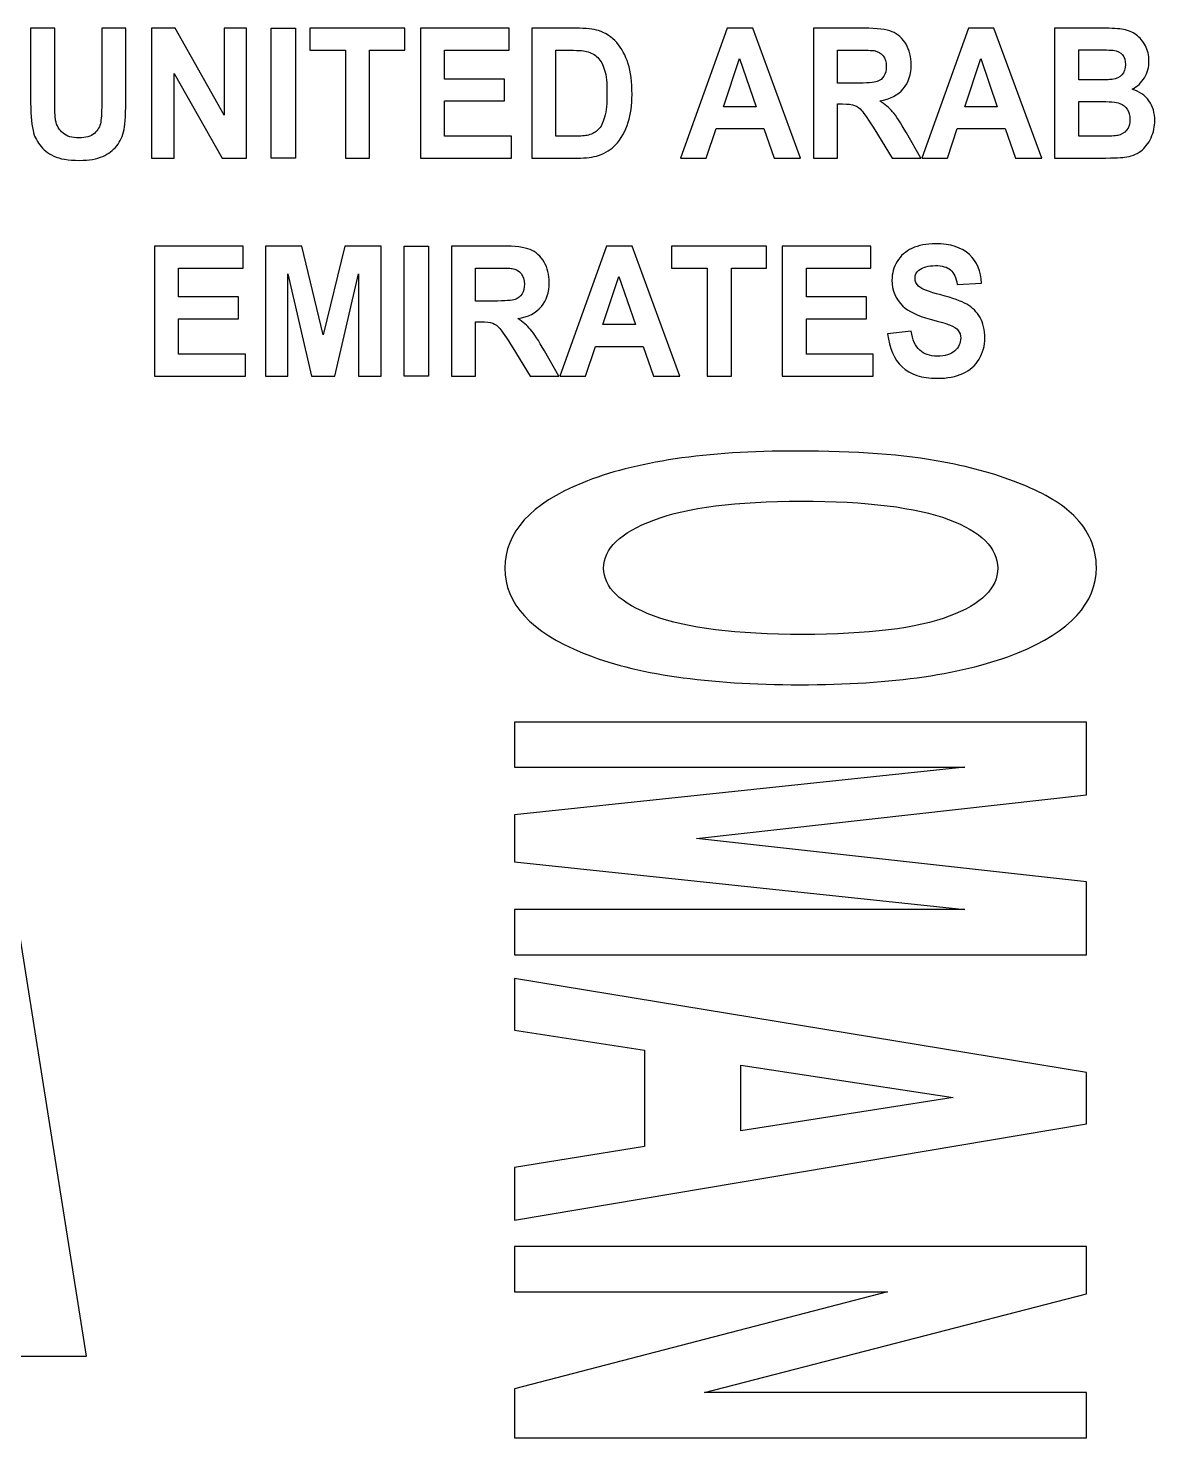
# Model space of a CAD drawing. Header units: centimetres. Extents: x -12.1 to 12.1, y -5 to 6.2.
# Drawn here: x 1.526 to 2.096, y 1.058 to 1.771 of the extents above; entities that cross this region are included whole.
import ezdxf

# ---------------------------------------------------------------- set-up
doc = ezdxf.new("R2010")
doc.units = ezdxf.units.CM
doc.header["$MEASUREMENT"] = 0
doc.layers.add('Layer 1', color=7, linetype='Continuous')

msp = doc.modelspace()

# ---------------------------------------------------------------- linework, layer by layer
at = {"layer": 'Layer 1', "color": 250}
for points, knots in [([(1.52708, 1.77087), (1.52708, 1.77087), (1.53931, 1.77087), (1.53931, 1.77087), (1.53931, 1.77087), (1.53931, 1.77087), (1.53931, 1.73522), (1.53931, 1.73522), (1.53931, 1.73522), (1.53931, 1.72961), (1.53943, 1.72594), (1.53972, 1.72425), (1.53972, 1.72425), (1.54024, 1.72154), (1.54152, 1.71942), (1.54348, 1.71778), (1.54348, 1.71778), (1.54545, 1.71616), (1.54811, 1.71534), (1.55151, 1.71534), (1.55151, 1.71534), (1.55504, 1.71534), (1.5576, 1.7161), (1.55934, 1.71764), (1.55934, 1.71764), (1.56115, 1.71919), (1.56222, 1.72108), (1.56255, 1.72332), (1.56255, 1.72332), (1.5629, 1.72556), (1.5631, 1.72929), (1.5631, 1.7345), (1.5631, 1.7345), (1.5631, 1.7345), (1.5631, 1.77087), (1.5631, 1.77087), (1.5631, 1.77087), (1.5631, 1.77087), (1.5753, 1.77087), (1.5753, 1.77087), (1.5753, 1.77087), (1.5753, 1.77087), (1.5753, 1.73633), (1.5753, 1.73633), (1.5753, 1.73633), (1.5753, 1.72844), (1.57499, 1.72285), (1.57434, 1.71959), (1.57434, 1.71959), (1.57364, 1.71633), (1.57242, 1.71359), (1.57068, 1.71132), (1.57068, 1.71132), (1.56889, 1.70911), (1.56648, 1.7073), (1.56357, 1.70599), (1.56357, 1.70599), (1.5606, 1.70465), (1.55669, 1.70398), (1.55189, 1.70398), (1.55189, 1.70398), (1.54615, 1.70398), (1.54179, 1.70471), (1.53879, 1.70617), (1.53879, 1.70617), (1.53576, 1.7076), (1.53346, 1.70949), (1.53171, 1.71182), (1.53171, 1.71182), (1.52997, 1.71414), (1.5288, 1.71656), (1.52831, 1.7191), (1.52831, 1.7191), (1.52746, 1.72285), (1.52708, 1.72844), (1.52708, 1.73578), (1.52708, 1.73578), (1.52708, 1.73578), (1.52708, 1.77087), (1.52708, 1.77087)], [0, 0, 0, 0, 0.047619, 0.047619, 0.047619, 0.047619, 0.095238, 0.095238, 0.095238, 0.095238, 0.142857, 0.142857, 0.142857, 0.142857, 0.190476, 0.190476, 0.190476, 0.190476, 0.238095, 0.238095, 0.238095, 0.238095, 0.285714, 0.285714, 0.285714, 0.285714, 0.333333, 0.333333, 0.333333, 0.333333, 0.380952, 0.380952, 0.380952, 0.380952, 0.428571, 0.428571, 0.428571, 0.428571, 0.47619, 0.47619, 0.47619, 0.47619, 0.52381, 0.52381, 0.52381, 0.52381, 0.571429, 0.571429, 0.571429, 0.571429, 0.619048, 0.619048, 0.619048, 0.619048, 0.666667, 0.666667, 0.666667, 0.666667, 0.714286, 0.714286, 0.714286, 0.714286, 0.761905, 0.761905, 0.761905, 0.761905, 0.809524, 0.809524, 0.809524, 0.809524, 0.857143, 0.857143, 0.857143, 0.857143, 0.904762, 0.904762, 0.904762, 0.904762, 1, 1, 1, 1]), ([(1.58829, 1.70509), (1.58829, 1.70509), (1.58829, 1.77087), (1.58829, 1.77087), (1.58829, 1.77087), (1.58829, 1.77087), (1.60017, 1.77087), (1.60017, 1.77087), (1.60017, 1.77087), (1.60017, 1.77087), (1.62492, 1.72693), (1.62492, 1.72693), (1.62492, 1.72693), (1.62492, 1.72693), (1.62492, 1.77087), (1.62492, 1.77087), (1.62492, 1.77087), (1.62492, 1.77087), (1.63628, 1.77087), (1.63628, 1.77087), (1.63628, 1.77087), (1.63628, 1.77087), (1.63628, 1.70509), (1.63628, 1.70509), (1.63628, 1.70509), (1.63628, 1.70509), (1.62402, 1.70509), (1.62402, 1.70509), (1.62402, 1.70509), (1.62402, 1.70509), (1.59965, 1.74799), (1.59965, 1.74799), (1.59965, 1.74799), (1.59965, 1.74799), (1.59965, 1.70509), (1.59965, 1.70509), (1.59965, 1.70509), (1.59965, 1.70509), (1.58829, 1.70509), (1.58829, 1.70509)], [0, 0, 0, 0, 0.090909, 0.090909, 0.090909, 0.090909, 0.181818, 0.181818, 0.181818, 0.181818, 0.272727, 0.272727, 0.272727, 0.272727, 0.363636, 0.363636, 0.363636, 0.363636, 0.454545, 0.454545, 0.454545, 0.454545, 0.545455, 0.545455, 0.545455, 0.545455, 0.636364, 0.636364, 0.636364, 0.636364, 0.727273, 0.727273, 0.727273, 0.727273, 0.818182, 0.818182, 0.818182, 0.818182, 1, 1, 1, 1]), ([(1.6488, 1.70509), (1.6488, 1.70509), (1.661, 1.70509), (1.661, 1.70509), (1.661, 1.70509), (1.661, 1.70509), (1.661, 1.77087), (1.661, 1.77087), (1.661, 1.77087), (1.661, 1.77087), (1.6488, 1.77087), (1.6488, 1.77087), (1.6488, 1.77087), (1.6488, 1.77087), (1.6488, 1.70509), (1.6488, 1.70509)], [0, 0, 0, 0, 0.2, 0.2, 0.2, 0.2, 0.4, 0.4, 0.4, 0.4, 0.6, 0.6, 0.6, 0.6, 1, 1, 1, 1]), ([(1.68628, 1.70509), (1.68628, 1.70509), (1.68628, 1.75975), (1.68628, 1.75975), (1.68628, 1.75975), (1.68628, 1.75975), (1.66834, 1.75975), (1.66834, 1.75975), (1.66834, 1.75975), (1.66834, 1.75975), (1.66834, 1.77087), (1.66834, 1.77087), (1.66834, 1.77087), (1.66834, 1.77087), (1.71635, 1.77087), (1.71635, 1.77087), (1.71635, 1.77087), (1.71635, 1.77087), (1.71635, 1.75975), (1.71635, 1.75975), (1.71635, 1.75975), (1.71635, 1.75975), (1.69848, 1.75975), (1.69848, 1.75975), (1.69848, 1.75975), (1.69848, 1.75975), (1.69848, 1.70509), (1.69848, 1.70509), (1.69848, 1.70509), (1.69848, 1.70509), (1.68628, 1.70509), (1.68628, 1.70509)], [0, 0, 0, 0, 0.111111, 0.111111, 0.111111, 0.111111, 0.222222, 0.222222, 0.222222, 0.222222, 0.333333, 0.333333, 0.333333, 0.333333, 0.444444, 0.444444, 0.444444, 0.444444, 0.555556, 0.555556, 0.555556, 0.555556, 0.666667, 0.666667, 0.666667, 0.666667, 0.777778, 0.777778, 0.777778, 0.777778, 1, 1, 1, 1]), ([(1.72425, 1.70509), (1.72425, 1.70509), (1.72425, 1.77087), (1.72425, 1.77087), (1.72425, 1.77087), (1.72425, 1.77087), (1.76909, 1.77087), (1.76909, 1.77087), (1.76909, 1.77087), (1.76909, 1.77087), (1.76909, 1.75975), (1.76909, 1.75975), (1.76909, 1.75975), (1.76909, 1.75975), (1.73645, 1.75975), (1.73645, 1.75975), (1.73645, 1.75975), (1.73645, 1.75975), (1.73645, 1.74515), (1.73645, 1.74515), (1.73645, 1.74515), (1.73645, 1.74515), (1.76682, 1.74515), (1.76682, 1.74515), (1.76682, 1.74515), (1.76682, 1.74515), (1.76682, 1.73409), (1.76682, 1.73409), (1.76682, 1.73409), (1.76682, 1.73409), (1.73645, 1.73409), (1.73645, 1.73409), (1.73645, 1.73409), (1.73645, 1.73409), (1.73645, 1.71618), (1.73645, 1.71618), (1.73645, 1.71618), (1.73645, 1.71618), (1.77022, 1.71618), (1.77022, 1.71618), (1.77022, 1.71618), (1.77022, 1.71618), (1.77022, 1.70509), (1.77022, 1.70509), (1.77022, 1.70509), (1.77022, 1.70509), (1.72425, 1.70509), (1.72425, 1.70509)], [0, 0, 0, 0, 0.076923, 0.076923, 0.076923, 0.076923, 0.153846, 0.153846, 0.153846, 0.153846, 0.230769, 0.230769, 0.230769, 0.230769, 0.307692, 0.307692, 0.307692, 0.307692, 0.384615, 0.384615, 0.384615, 0.384615, 0.461538, 0.461538, 0.461538, 0.461538, 0.538462, 0.538462, 0.538462, 0.538462, 0.615385, 0.615385, 0.615385, 0.615385, 0.692308, 0.692308, 0.692308, 0.692308, 0.769231, 0.769231, 0.769231, 0.769231, 0.846154, 0.846154, 0.846154, 0.846154, 1, 1, 1, 1]), ([(1.78059, 1.77087), (1.78059, 1.77087), (1.80284, 1.77087), (1.80284, 1.77087), (1.80284, 1.77087), (1.80788, 1.77087), (1.81172, 1.77046), (1.81437, 1.76962), (1.81437, 1.76962), (1.81792, 1.76848), (1.82095, 1.76644), (1.82349, 1.76356), (1.82349, 1.76356), (1.82602, 1.76065), (1.82797, 1.7571), (1.82928, 1.75291), (1.82928, 1.75291), (1.83058, 1.74871), (1.83126, 1.7435), (1.83126, 1.73735), (1.83126, 1.73735), (1.83126, 1.73194), (1.83062, 1.72728), (1.82936, 1.72335), (1.82936, 1.72335), (1.82791, 1.71857), (1.82572, 1.71473), (1.82293, 1.71176), (1.82293, 1.71176), (1.8208, 1.70949), (1.81792, 1.70774), (1.81434, 1.70648), (1.81434, 1.70648), (1.81163, 1.70558), (1.80802, 1.70509), (1.80354, 1.70509), (1.80354, 1.70509), (1.80354, 1.70509), (1.78059, 1.70509), (1.78059, 1.70509), (1.78059, 1.70509), (1.78059, 1.70509), (1.78059, 1.77087), (1.78059, 1.77087)], [0, 0, 0, 0, 0.083333, 0.083333, 0.083333, 0.083333, 0.166667, 0.166667, 0.166667, 0.166667, 0.25, 0.25, 0.25, 0.25, 0.333333, 0.333333, 0.333333, 0.333333, 0.416667, 0.416667, 0.416667, 0.416667, 0.5, 0.5, 0.5, 0.5, 0.583333, 0.583333, 0.583333, 0.583333, 0.666667, 0.666667, 0.666667, 0.666667, 0.75, 0.75, 0.75, 0.75, 0.833333, 0.833333, 0.833333, 0.833333, 1, 1, 1, 1]), ([(1.91649, 1.70509), (1.91649, 1.70509), (1.90321, 1.70509), (1.90321, 1.70509), (1.90321, 1.70509), (1.90321, 1.70509), (1.89794, 1.72003), (1.89794, 1.72003), (1.89794, 1.72003), (1.89794, 1.72003), (1.87377, 1.72003), (1.87377, 1.72003), (1.87377, 1.72003), (1.87377, 1.72003), (1.86876, 1.70509), (1.86876, 1.70509), (1.86876, 1.70509), (1.86876, 1.70509), (1.85583, 1.70509), (1.85583, 1.70509), (1.85583, 1.70509), (1.85583, 1.70509), (1.87933, 1.77087), (1.87933, 1.77087), (1.87933, 1.77087), (1.87933, 1.77087), (1.89229, 1.77087), (1.89229, 1.77087), (1.89229, 1.77087), (1.89229, 1.77087), (1.91649, 1.70509), (1.91649, 1.70509)], [0, 0, 0, 0, 0.111111, 0.111111, 0.111111, 0.111111, 0.222222, 0.222222, 0.222222, 0.222222, 0.333333, 0.333333, 0.333333, 0.333333, 0.444444, 0.444444, 0.444444, 0.444444, 0.555556, 0.555556, 0.555556, 0.555556, 0.666667, 0.666667, 0.666667, 0.666667, 0.777778, 0.777778, 0.777778, 0.777778, 1, 1, 1, 1]), ([(1.92298, 1.70509), (1.92298, 1.70509), (1.92298, 1.77087), (1.92298, 1.77087), (1.92298, 1.77087), (1.92298, 1.77087), (1.94873, 1.77087), (1.94873, 1.77087), (1.94873, 1.77087), (1.95516, 1.77087), (1.95984, 1.77029), (1.96282, 1.76909), (1.96282, 1.76909), (1.9657, 1.76793), (1.96806, 1.76581), (1.96983, 1.76278), (1.96983, 1.76278), (1.97158, 1.75977), (1.97248, 1.75631), (1.97248, 1.75243), (1.97248, 1.75243), (1.97248, 1.74749), (1.97112, 1.74341), (1.96844, 1.74021), (1.96844, 1.74021), (1.96579, 1.73697), (1.9618, 1.73497), (1.9565, 1.73412), (1.9565, 1.73412), (1.95918, 1.73243), (1.96131, 1.73059), (1.96302, 1.72862), (1.96302, 1.72862), (1.96476, 1.72661), (1.96707, 1.72306), (1.97001, 1.71793), (1.97001, 1.71793), (1.97001, 1.71793), (1.97734, 1.70509), (1.97734, 1.70509), (1.97734, 1.70509), (1.97734, 1.70509), (1.96279, 1.70509), (1.96279, 1.70509), (1.96279, 1.70509), (1.96279, 1.70509), (1.95397, 1.71942), (1.95397, 1.71942), (1.95397, 1.71942), (1.95079, 1.72451), (1.94867, 1.72775), (1.94747, 1.72908), (1.94747, 1.72908), (1.94633, 1.7304), (1.94514, 1.73133), (1.94383, 1.73182), (1.94383, 1.73182), (1.94252, 1.73232), (1.94048, 1.73255), (1.93769, 1.73255), (1.93769, 1.73255), (1.93769, 1.73255), (1.93518, 1.73255), (1.93518, 1.73255), (1.93518, 1.73255), (1.93518, 1.73255), (1.93518, 1.70509), (1.93518, 1.70509), (1.93518, 1.70509), (1.93518, 1.70509), (1.92298, 1.70509), (1.92298, 1.70509)], [0, 0, 0, 0, 0.052632, 0.052632, 0.052632, 0.052632, 0.105263, 0.105263, 0.105263, 0.105263, 0.157895, 0.157895, 0.157895, 0.157895, 0.210526, 0.210526, 0.210526, 0.210526, 0.263158, 0.263158, 0.263158, 0.263158, 0.315789, 0.315789, 0.315789, 0.315789, 0.368421, 0.368421, 0.368421, 0.368421, 0.421053, 0.421053, 0.421053, 0.421053, 0.473684, 0.473684, 0.473684, 0.473684, 0.526316, 0.526316, 0.526316, 0.526316, 0.578947, 0.578947, 0.578947, 0.578947, 0.631579, 0.631579, 0.631579, 0.631579, 0.684211, 0.684211, 0.684211, 0.684211, 0.736842, 0.736842, 0.736842, 0.736842, 0.789474, 0.789474, 0.789474, 0.789474, 0.842105, 0.842105, 0.842105, 0.842105, 0.894737, 0.894737, 0.894737, 0.894737, 1, 1, 1, 1]), ([(2.0385, 1.70509), (2.0385, 1.70509), (2.02522, 1.70509), (2.02522, 1.70509), (2.02522, 1.70509), (2.02522, 1.70509), (2.01995, 1.72003), (2.01995, 1.72003), (2.01995, 1.72003), (2.01995, 1.72003), (1.99575, 1.72003), (1.99575, 1.72003), (1.99575, 1.72003), (1.99575, 1.72003), (1.99077, 1.70509), (1.99077, 1.70509), (1.99077, 1.70509), (1.99077, 1.70509), (1.97781, 1.70509), (1.97781, 1.70509), (1.97781, 1.70509), (1.97781, 1.70509), (2.00137, 1.77087), (2.00137, 1.77087), (2.00137, 1.77087), (2.00137, 1.77087), (2.01427, 1.77087), (2.01427, 1.77087), (2.01427, 1.77087), (2.01427, 1.77087), (2.0385, 1.70509), (2.0385, 1.70509)], [0, 0, 0, 0, 0.111111, 0.111111, 0.111111, 0.111111, 0.222222, 0.222222, 0.222222, 0.222222, 0.333333, 0.333333, 0.333333, 0.333333, 0.444444, 0.444444, 0.444444, 0.444444, 0.555556, 0.555556, 0.555556, 0.555556, 0.666667, 0.666667, 0.666667, 0.666667, 0.777778, 0.777778, 0.777778, 0.777778, 1, 1, 1, 1]), ([(2.04499, 1.77087), (2.04499, 1.77087), (2.06919, 1.77087), (2.06919, 1.77087), (2.06919, 1.77087), (2.07399, 1.77087), (2.07755, 1.77063), (2.07988, 1.7702), (2.07988, 1.7702), (2.08224, 1.76976), (2.0843, 1.76886), (2.08622, 1.76752), (2.08622, 1.76752), (2.08806, 1.76612), (2.08958, 1.76429), (2.09085, 1.76202), (2.09085, 1.76202), (2.09204, 1.75969), (2.09269, 1.75716), (2.09269, 1.7543), (2.09269, 1.7543), (2.09269, 1.75121), (2.09193, 1.74841), (2.09036, 1.74582), (2.09036, 1.74582), (2.0889, 1.74326), (2.08678, 1.74132), (2.08419, 1.74003), (2.08419, 1.74003), (2.08785, 1.7389), (2.09074, 1.73688), (2.09269, 1.73409), (2.09269, 1.73409), (2.09467, 1.73124), (2.09563, 1.72798), (2.09563, 1.72416), (2.09563, 1.72416), (2.09563, 1.72119), (2.09505, 1.71828), (2.09377, 1.71542), (2.09377, 1.71542), (2.09248, 1.71263), (2.09074, 1.71036), (2.08853, 1.70867), (2.08853, 1.70867), (2.08631, 1.70698), (2.08354, 1.70593), (2.08034, 1.70553), (2.08034, 1.70553), (2.0783, 1.70532), (2.07338, 1.70518), (2.06561, 1.70509), (2.06561, 1.70509), (2.06561, 1.70509), (2.04499, 1.70509), (2.04499, 1.70509), (2.04499, 1.70509), (2.04499, 1.70509), (2.04499, 1.77087), (2.04499, 1.77087)], [0, 0, 0, 0, 0.0625, 0.0625, 0.0625, 0.0625, 0.125, 0.125, 0.125, 0.125, 0.1875, 0.1875, 0.1875, 0.1875, 0.25, 0.25, 0.25, 0.25, 0.3125, 0.3125, 0.3125, 0.3125, 0.375, 0.375, 0.375, 0.375, 0.4375, 0.4375, 0.4375, 0.4375, 0.5, 0.5, 0.5, 0.5, 0.5625, 0.5625, 0.5625, 0.5625, 0.625, 0.625, 0.625, 0.625, 0.6875, 0.6875, 0.6875, 0.6875, 0.75, 0.75, 0.75, 0.75, 0.8125, 0.8125, 0.8125, 0.8125, 0.875, 0.875, 0.875, 0.875, 1, 1, 1, 1]), ([(1.79279, 1.75975), (1.79279, 1.75975), (1.79279, 1.71618), (1.79279, 1.71618), (1.79279, 1.71618), (1.79279, 1.71618), (1.80188, 1.71618), (1.80188, 1.71618), (1.80188, 1.71618), (1.80529, 1.71618), (1.80776, 1.71639), (1.80925, 1.71679), (1.80925, 1.71679), (1.81125, 1.71735), (1.81291, 1.71825), (1.81417, 1.71956), (1.81417, 1.71956), (1.8155, 1.72085), (1.81659, 1.72294), (1.81739, 1.72588), (1.81739, 1.72588), (1.81824, 1.72885), (1.81859, 1.73287), (1.81859, 1.73793), (1.81859, 1.73793), (1.81859, 1.74303), (1.81824, 1.74694), (1.81739, 1.74964), (1.81739, 1.74964), (1.81659, 1.75238), (1.81539, 1.75451), (1.8139, 1.75602), (1.8139, 1.75602), (1.81242, 1.75754), (1.81055, 1.75858), (1.80828, 1.7591), (1.80828, 1.7591), (1.80656, 1.75954), (1.80325, 1.75975), (1.79827, 1.75975), (1.79827, 1.75975), (1.79827, 1.75975), (1.79279, 1.75975), (1.79279, 1.75975)], [0, 0, 0, 0, 0.083333, 0.083333, 0.083333, 0.083333, 0.166667, 0.166667, 0.166667, 0.166667, 0.25, 0.25, 0.25, 0.25, 0.333333, 0.333333, 0.333333, 0.333333, 0.416667, 0.416667, 0.416667, 0.416667, 0.5, 0.5, 0.5, 0.5, 0.583333, 0.583333, 0.583333, 0.583333, 0.666667, 0.666667, 0.666667, 0.666667, 0.75, 0.75, 0.75, 0.75, 0.833333, 0.833333, 0.833333, 0.833333, 1, 1, 1, 1]), ([(1.89398, 1.73112), (1.89398, 1.73112), (1.88568, 1.75552), (1.88568, 1.75552), (1.88568, 1.75552), (1.88568, 1.75552), (1.8775, 1.73112), (1.8775, 1.73112), (1.8775, 1.73112), (1.8775, 1.73112), (1.89398, 1.73112), (1.89398, 1.73112)], [0, 0, 0, 0, 0.25, 0.25, 0.25, 0.25, 0.5, 0.5, 0.5, 0.5, 1, 1, 1, 1]), ([(1.93518, 1.74306), (1.93518, 1.74306), (1.94427, 1.74306), (1.94427, 1.74306), (1.94427, 1.74306), (1.95009, 1.74306), (1.95373, 1.74332), (1.95521, 1.74387), (1.95521, 1.74387), (1.9567, 1.7444), (1.95784, 1.7453), (1.95866, 1.74664), (1.95866, 1.74664), (1.95947, 1.74795), (1.95984, 1.74959), (1.95984, 1.75156), (1.95984, 1.75156), (1.95984, 1.7538), (1.95932, 1.75558), (1.95822, 1.75692), (1.95822, 1.75692), (1.95714, 1.75829), (1.95563, 1.75914), (1.95365, 1.75952), (1.95365, 1.75952), (1.95266, 1.75966), (1.94968, 1.75975), (1.94471, 1.75975), (1.94471, 1.75975), (1.94471, 1.75975), (1.93518, 1.75975), (1.93518, 1.75975), (1.93518, 1.75975), (1.93518, 1.75975), (1.93518, 1.74306), (1.93518, 1.74306)], [0, 0, 0, 0, 0.1, 0.1, 0.1, 0.1, 0.2, 0.2, 0.2, 0.2, 0.3, 0.3, 0.3, 0.3, 0.4, 0.4, 0.4, 0.4, 0.5, 0.5, 0.5, 0.5, 0.6, 0.6, 0.6, 0.6, 0.7, 0.7, 0.7, 0.7, 0.8, 0.8, 0.8, 0.8, 1, 1, 1, 1]), ([(2.01599, 1.73112), (2.01599, 1.73112), (2.00769, 1.75552), (2.00769, 1.75552), (2.00769, 1.75552), (2.00769, 1.75552), (1.99954, 1.73112), (1.99954, 1.73112), (1.99954, 1.73112), (1.99954, 1.73112), (2.01599, 1.73112), (2.01599, 1.73112)], [0, 0, 0, 0, 0.25, 0.25, 0.25, 0.25, 0.5, 0.5, 0.5, 0.5, 1, 1, 1, 1]), ([(2.05719, 1.75992), (2.05719, 1.75992), (2.05719, 1.74472), (2.05719, 1.74472), (2.05719, 1.74472), (2.05719, 1.74472), (2.06523, 1.74472), (2.06523, 1.74472), (2.06523, 1.74472), (2.06995, 1.74472), (2.07292, 1.74477), (2.07408, 1.74496), (2.07408, 1.74496), (2.07618, 1.74519), (2.07784, 1.746), (2.079, 1.74731), (2.079, 1.74731), (2.08026, 1.7486), (2.08081, 1.75031), (2.08081, 1.75243), (2.08081, 1.75243), (2.08081, 1.75445), (2.08031, 1.75611), (2.07929, 1.75739), (2.07929, 1.75739), (2.07818, 1.75867), (2.07673, 1.75943), (2.07464, 1.75969), (2.07464, 1.75969), (2.07344, 1.75983), (2.06995, 1.75992), (2.06424, 1.75992), (2.06424, 1.75992), (2.06424, 1.75992), (2.05719, 1.75992), (2.05719, 1.75992)], [0, 0, 0, 0, 0.1, 0.1, 0.1, 0.1, 0.2, 0.2, 0.2, 0.2, 0.3, 0.3, 0.3, 0.3, 0.4, 0.4, 0.4, 0.4, 0.5, 0.5, 0.5, 0.5, 0.6, 0.6, 0.6, 0.6, 0.7, 0.7, 0.7, 0.7, 0.8, 0.8, 0.8, 0.8, 1, 1, 1, 1]), ([(2.05719, 1.73377), (2.05719, 1.73377), (2.05719, 1.71618), (2.05719, 1.71618), (2.05719, 1.71618), (2.05719, 1.71618), (2.06849, 1.71618), (2.06849, 1.71618), (2.06849, 1.71618), (2.07292, 1.71618), (2.07571, 1.7163), (2.07691, 1.71659), (2.07691, 1.71659), (2.07871, 1.71694), (2.0802, 1.71782), (2.08136, 1.71921), (2.08136, 1.71921), (2.08247, 1.72061), (2.08305, 1.72247), (2.08305, 1.7248), (2.08305, 1.7248), (2.08305, 1.72678), (2.08258, 1.72844), (2.08171, 1.72981), (2.08171, 1.72981), (2.08083, 1.73118), (2.07955, 1.7322), (2.0779, 1.73284), (2.0779, 1.73284), (2.07624, 1.73345), (2.07262, 1.73377), (2.06709, 1.73377), (2.06709, 1.73377), (2.06709, 1.73377), (2.05719, 1.73377), (2.05719, 1.73377)], [0, 0, 0, 0, 0.1, 0.1, 0.1, 0.1, 0.2, 0.2, 0.2, 0.2, 0.3, 0.3, 0.3, 0.3, 0.4, 0.4, 0.4, 0.4, 0.5, 0.5, 0.5, 0.5, 0.6, 0.6, 0.6, 0.6, 0.7, 0.7, 0.7, 0.7, 0.8, 0.8, 0.8, 0.8, 1, 1, 1, 1]), ([(1.58972, 1.59485), (1.58972, 1.59485), (1.58972, 1.6606), (1.58972, 1.6606), (1.58972, 1.6606), (1.58972, 1.6606), (1.63453, 1.6606), (1.63453, 1.6606), (1.63453, 1.6606), (1.63453, 1.6606), (1.63453, 1.64951), (1.63453, 1.64951), (1.63453, 1.64951), (1.63453, 1.64951), (1.60192, 1.64951), (1.60192, 1.64951), (1.60192, 1.64951), (1.60192, 1.64951), (1.60192, 1.63489), (1.60192, 1.63489), (1.60192, 1.63489), (1.60192, 1.63489), (1.63226, 1.63489), (1.63226, 1.63489), (1.63226, 1.63489), (1.63226, 1.63489), (1.63226, 1.62382), (1.63226, 1.62382), (1.63226, 1.62382), (1.63226, 1.62382), (1.60192, 1.62382), (1.60192, 1.62382), (1.60192, 1.62382), (1.60192, 1.62382), (1.60192, 1.60594), (1.60192, 1.60594), (1.60192, 1.60594), (1.60192, 1.60594), (1.6357, 1.60594), (1.6357, 1.60594), (1.6357, 1.60594), (1.6357, 1.60594), (1.6357, 1.59485), (1.6357, 1.59485), (1.6357, 1.59485), (1.6357, 1.59485), (1.58972, 1.59485), (1.58972, 1.59485)], [0, 0, 0, 0, 0.076923, 0.076923, 0.076923, 0.076923, 0.153846, 0.153846, 0.153846, 0.153846, 0.230769, 0.230769, 0.230769, 0.230769, 0.307692, 0.307692, 0.307692, 0.307692, 0.384615, 0.384615, 0.384615, 0.384615, 0.461538, 0.461538, 0.461538, 0.461538, 0.538462, 0.538462, 0.538462, 0.538462, 0.615385, 0.615385, 0.615385, 0.615385, 0.692308, 0.692308, 0.692308, 0.692308, 0.769231, 0.769231, 0.769231, 0.769231, 0.846154, 0.846154, 0.846154, 0.846154, 1, 1, 1, 1]), ([(1.64589, 1.59485), (1.64589, 1.59485), (1.64589, 1.6606), (1.64589, 1.6606), (1.64589, 1.6606), (1.64589, 1.6606), (1.66421, 1.6606), (1.66421, 1.6606), (1.66421, 1.6606), (1.66421, 1.6606), (1.67513, 1.61575), (1.67513, 1.61575), (1.67513, 1.61575), (1.67513, 1.61575), (1.68599, 1.6606), (1.68599, 1.6606), (1.68599, 1.6606), (1.68599, 1.6606), (1.70433, 1.6606), (1.70433, 1.6606), (1.70433, 1.6606), (1.70433, 1.6606), (1.70433, 1.59485), (1.70433, 1.59485), (1.70433, 1.59485), (1.70433, 1.59485), (1.69297, 1.59485), (1.69297, 1.59485), (1.69297, 1.59485), (1.69297, 1.59485), (1.69297, 1.64662), (1.69297, 1.64662), (1.69297, 1.64662), (1.69297, 1.64662), (1.68094, 1.59485), (1.68094, 1.59485), (1.68094, 1.59485), (1.68094, 1.59485), (1.66922, 1.59485), (1.66922, 1.59485), (1.66922, 1.59485), (1.66922, 1.59485), (1.65721, 1.64662), (1.65721, 1.64662), (1.65721, 1.64662), (1.65721, 1.64662), (1.65721, 1.59485), (1.65721, 1.59485), (1.65721, 1.59485), (1.65721, 1.59485), (1.64589, 1.59485), (1.64589, 1.59485)], [0, 0, 0, 0, 0.071429, 0.071429, 0.071429, 0.071429, 0.142857, 0.142857, 0.142857, 0.142857, 0.214286, 0.214286, 0.214286, 0.214286, 0.285714, 0.285714, 0.285714, 0.285714, 0.357143, 0.357143, 0.357143, 0.357143, 0.428571, 0.428571, 0.428571, 0.428571, 0.5, 0.5, 0.5, 0.5, 0.571429, 0.571429, 0.571429, 0.571429, 0.642857, 0.642857, 0.642857, 0.642857, 0.714286, 0.714286, 0.714286, 0.714286, 0.785714, 0.785714, 0.785714, 0.785714, 0.857143, 0.857143, 0.857143, 0.857143, 1, 1, 1, 1]), ([(1.71607, 1.59485), (1.71607, 1.59485), (1.72827, 1.59485), (1.72827, 1.59485), (1.72827, 1.59485), (1.72827, 1.59485), (1.72827, 1.6606), (1.72827, 1.6606), (1.72827, 1.6606), (1.72827, 1.6606), (1.71607, 1.6606), (1.71607, 1.6606), (1.71607, 1.6606), (1.71607, 1.6606), (1.71607, 1.59485), (1.71607, 1.59485)], [0, 0, 0, 0, 0.2, 0.2, 0.2, 0.2, 0.4, 0.4, 0.4, 0.4, 0.6, 0.6, 0.6, 0.6, 1, 1, 1, 1]), ([(1.73995, 1.59485), (1.73995, 1.59485), (1.73995, 1.6606), (1.73995, 1.6606), (1.73995, 1.6606), (1.73995, 1.6606), (1.76568, 1.6606), (1.76568, 1.6606), (1.76568, 1.6606), (1.77212, 1.6606), (1.77681, 1.66005), (1.77975, 1.65885), (1.77975, 1.65885), (1.78266, 1.65765), (1.78502, 1.65556), (1.7868, 1.65253), (1.7868, 1.65253), (1.78851, 1.64953), (1.78941, 1.64606), (1.78941, 1.64217), (1.78941, 1.64217), (1.78941, 1.63724), (1.78808, 1.63317), (1.78539, 1.62996), (1.78539, 1.62996), (1.78272, 1.62673), (1.77876, 1.62472), (1.77349, 1.62388), (1.77349, 1.62388), (1.77607, 1.62219), (1.77826, 1.62035), (1.77995, 1.61837), (1.77995, 1.61837), (1.78173, 1.61636), (1.78403, 1.61278), (1.78694, 1.60766), (1.78694, 1.60766), (1.78694, 1.60766), (1.79427, 1.59485), (1.79427, 1.59485), (1.79427, 1.59485), (1.79427, 1.59485), (1.77969, 1.59485), (1.77969, 1.59485), (1.77969, 1.59485), (1.77969, 1.59485), (1.77092, 1.60918), (1.77092, 1.60918), (1.77092, 1.60918), (1.76775, 1.61427), (1.76559, 1.6175), (1.76443, 1.61884), (1.76443, 1.61884), (1.7633, 1.62015), (1.7621, 1.62108), (1.76079, 1.62157), (1.76079, 1.62157), (1.75948, 1.62207), (1.75744, 1.62231), (1.75465, 1.62231), (1.75465, 1.62231), (1.75465, 1.62231), (1.75215, 1.62231), (1.75215, 1.62231), (1.75215, 1.62231), (1.75215, 1.62231), (1.75215, 1.59485), (1.75215, 1.59485), (1.75215, 1.59485), (1.75215, 1.59485), (1.73995, 1.59485), (1.73995, 1.59485)], [0, 0, 0, 0, 0.052632, 0.052632, 0.052632, 0.052632, 0.105263, 0.105263, 0.105263, 0.105263, 0.157895, 0.157895, 0.157895, 0.157895, 0.210526, 0.210526, 0.210526, 0.210526, 0.263158, 0.263158, 0.263158, 0.263158, 0.315789, 0.315789, 0.315789, 0.315789, 0.368421, 0.368421, 0.368421, 0.368421, 0.421053, 0.421053, 0.421053, 0.421053, 0.473684, 0.473684, 0.473684, 0.473684, 0.526316, 0.526316, 0.526316, 0.526316, 0.578947, 0.578947, 0.578947, 0.578947, 0.631579, 0.631579, 0.631579, 0.631579, 0.684211, 0.684211, 0.684211, 0.684211, 0.736842, 0.736842, 0.736842, 0.736842, 0.789474, 0.789474, 0.789474, 0.789474, 0.842105, 0.842105, 0.842105, 0.842105, 0.894737, 0.894737, 0.894737, 0.894737, 1, 1, 1, 1]), ([(1.85543, 1.59485), (1.85543, 1.59485), (1.84215, 1.59485), (1.84215, 1.59485), (1.84215, 1.59485), (1.84215, 1.59485), (1.83687, 1.60979), (1.83687, 1.60979), (1.83687, 1.60979), (1.83687, 1.60979), (1.81271, 1.60979), (1.81271, 1.60979), (1.81271, 1.60979), (1.81271, 1.60979), (1.80773, 1.59485), (1.80773, 1.59485), (1.80773, 1.59485), (1.80773, 1.59485), (1.79477, 1.59485), (1.79477, 1.59485), (1.79477, 1.59485), (1.79477, 1.59485), (1.81833, 1.6606), (1.81833, 1.6606), (1.81833, 1.6606), (1.81833, 1.6606), (1.83126, 1.6606), (1.83126, 1.6606), (1.83126, 1.6606), (1.83126, 1.6606), (1.85543, 1.59485), (1.85543, 1.59485)], [0, 0, 0, 0, 0.111111, 0.111111, 0.111111, 0.111111, 0.222222, 0.222222, 0.222222, 0.222222, 0.333333, 0.333333, 0.333333, 0.333333, 0.444444, 0.444444, 0.444444, 0.444444, 0.555556, 0.555556, 0.555556, 0.555556, 0.666667, 0.666667, 0.666667, 0.666667, 0.777778, 0.777778, 0.777778, 0.777778, 1, 1, 1, 1]), ([(1.86926, 1.59485), (1.86926, 1.59485), (1.86926, 1.64951), (1.86926, 1.64951), (1.86926, 1.64951), (1.86926, 1.64951), (1.85126, 1.64951), (1.85126, 1.64951), (1.85126, 1.64951), (1.85126, 1.64951), (1.85126, 1.6606), (1.85126, 1.6606), (1.85126, 1.6606), (1.85126, 1.6606), (1.89934, 1.6606), (1.89934, 1.6606), (1.89934, 1.6606), (1.89934, 1.6606), (1.89934, 1.64951), (1.89934, 1.64951), (1.89934, 1.64951), (1.89934, 1.64951), (1.88149, 1.64951), (1.88149, 1.64951), (1.88149, 1.64951), (1.88149, 1.64951), (1.88149, 1.59485), (1.88149, 1.59485), (1.88149, 1.59485), (1.88149, 1.59485), (1.86926, 1.59485), (1.86926, 1.59485)], [0, 0, 0, 0, 0.111111, 0.111111, 0.111111, 0.111111, 0.222222, 0.222222, 0.222222, 0.222222, 0.333333, 0.333333, 0.333333, 0.333333, 0.444444, 0.444444, 0.444444, 0.444444, 0.555556, 0.555556, 0.555556, 0.555556, 0.666667, 0.666667, 0.666667, 0.666667, 0.777778, 0.777778, 0.777778, 0.777778, 1, 1, 1, 1]), ([(1.90723, 1.59485), (1.90723, 1.59485), (1.90723, 1.6606), (1.90723, 1.6606), (1.90723, 1.6606), (1.90723, 1.6606), (1.95204, 1.6606), (1.95204, 1.6606), (1.95204, 1.6606), (1.95204, 1.6606), (1.95204, 1.64951), (1.95204, 1.64951), (1.95204, 1.64951), (1.95204, 1.64951), (1.91943, 1.64951), (1.91943, 1.64951), (1.91943, 1.64951), (1.91943, 1.64951), (1.91943, 1.63489), (1.91943, 1.63489), (1.91943, 1.63489), (1.91943, 1.63489), (1.9498, 1.63489), (1.9498, 1.63489), (1.9498, 1.63489), (1.9498, 1.63489), (1.9498, 1.62382), (1.9498, 1.62382), (1.9498, 1.62382), (1.9498, 1.62382), (1.91943, 1.62382), (1.91943, 1.62382), (1.91943, 1.62382), (1.91943, 1.62382), (1.91943, 1.60594), (1.91943, 1.60594), (1.91943, 1.60594), (1.91943, 1.60594), (1.95321, 1.60594), (1.95321, 1.60594), (1.95321, 1.60594), (1.95321, 1.60594), (1.95321, 1.59485), (1.95321, 1.59485), (1.95321, 1.59485), (1.95321, 1.59485), (1.90723, 1.59485), (1.90723, 1.59485)], [0, 0, 0, 0, 0.076923, 0.076923, 0.076923, 0.076923, 0.153846, 0.153846, 0.153846, 0.153846, 0.230769, 0.230769, 0.230769, 0.230769, 0.307692, 0.307692, 0.307692, 0.307692, 0.384615, 0.384615, 0.384615, 0.384615, 0.461538, 0.461538, 0.461538, 0.461538, 0.538462, 0.538462, 0.538462, 0.538462, 0.615385, 0.615385, 0.615385, 0.615385, 0.692308, 0.692308, 0.692308, 0.692308, 0.769231, 0.769231, 0.769231, 0.769231, 0.846154, 0.846154, 0.846154, 0.846154, 1, 1, 1, 1]), ([(1.96051, 1.61625), (1.96051, 1.61625), (1.9724, 1.61753), (1.9724, 1.61753), (1.9724, 1.61753), (1.97309, 1.61316), (1.97455, 1.60996), (1.97673, 1.60795), (1.97673, 1.60795), (1.97892, 1.60591), (1.98189, 1.60489), (1.98559, 1.60489), (1.98559, 1.60489), (1.98952, 1.60489), (1.99249, 1.60579), (1.99447, 1.6076), (1.99447, 1.6076), (1.99648, 1.60941), (1.99747, 1.61153), (1.99747, 1.61398), (1.99747, 1.61398), (1.99747, 1.61552), (1.99706, 1.61683), (1.99621, 1.61793), (1.99621, 1.61793), (1.9954, 1.61901), (1.99388, 1.61997), (1.99185, 1.62076), (1.99185, 1.62076), (1.99039, 1.62132), (1.9871, 1.62227), (1.9821, 1.62364), (1.9821, 1.62364), (1.97551, 1.62542), (1.97091, 1.62761), (1.96829, 1.63014), (1.96829, 1.63014), (1.96457, 1.63378), (1.9627, 1.63817), (1.9627, 1.64339), (1.9627, 1.64339), (1.9627, 1.64673), (1.9636, 1.64988), (1.96533, 1.65279), (1.96533, 1.65279), (1.96707, 1.6557), (1.96958, 1.65792), (1.97284, 1.65946), (1.97284, 1.65946), (1.97615, 1.66098), (1.98008, 1.66176), (1.98475, 1.66176), (1.98475, 1.66176), (1.99234, 1.66176), (1.99805, 1.65993), (2.00187, 1.65631), (2.00187, 1.65631), (2.00574, 1.65267), (2.00772, 1.64787), (2.00793, 1.64181), (2.00793, 1.64181), (2.00793, 1.64181), (1.99573, 1.64123), (1.99573, 1.64123), (1.99573, 1.64123), (1.99523, 1.64461), (1.99409, 1.64703), (1.99237, 1.64851), (1.99237, 1.64851), (1.99066, 1.65), (1.98809, 1.65073), (1.98466, 1.65073), (1.98466, 1.65073), (1.98111, 1.65073), (1.97831, 1.64994), (1.9763, 1.64837), (1.9763, 1.64837), (1.97502, 1.64735), (1.97438, 1.64601), (1.97438, 1.64429), (1.97438, 1.64429), (1.97438, 1.64272), (1.97499, 1.64137), (1.97618, 1.6403), (1.97618, 1.6403), (1.97772, 1.63887), (1.98145, 1.63742), (1.98742, 1.6359), (1.98742, 1.6359), (1.99333, 1.63436), (1.99776, 1.63279), (2.00055, 1.63116), (2.00055, 1.63116), (2.00343, 1.62953), (2.00568, 1.62731), (2.00728, 1.62449), (2.00728, 1.62449), (2.00886, 1.62166), (2.00967, 1.61817), (2.00967, 1.614), (2.00967, 1.614), (2.00967, 1.61025), (2.00873, 1.6067), (2.00679, 1.60341), (2.00679, 1.60341), (2.0049, 1.60015), (2.00216, 1.59767), (1.99863, 1.5961), (1.99863, 1.5961), (1.99514, 1.5945), (1.99074, 1.59368), (1.9855, 1.59368), (1.9855, 1.59368), (1.97781, 1.59368), (1.97196, 1.59561), (1.96783, 1.59944), (1.96783, 1.59944), (1.96375, 1.60329), (1.96131, 1.60888), (1.96051, 1.61625)], [0, 0, 0, 0, 0.032258, 0.032258, 0.032258, 0.032258, 0.064516, 0.064516, 0.064516, 0.064516, 0.096774, 0.096774, 0.096774, 0.096774, 0.129032, 0.129032, 0.129032, 0.129032, 0.16129, 0.16129, 0.16129, 0.16129, 0.193548, 0.193548, 0.193548, 0.193548, 0.225806, 0.225806, 0.225806, 0.225806, 0.258065, 0.258065, 0.258065, 0.258065, 0.290323, 0.290323, 0.290323, 0.290323, 0.322581, 0.322581, 0.322581, 0.322581, 0.354839, 0.354839, 0.354839, 0.354839, 0.387097, 0.387097, 0.387097, 0.387097, 0.419355, 0.419355, 0.419355, 0.419355, 0.451613, 0.451613, 0.451613, 0.451613, 0.483871, 0.483871, 0.483871, 0.483871, 0.516129, 0.516129, 0.516129, 0.516129, 0.548387, 0.548387, 0.548387, 0.548387, 0.580645, 0.580645, 0.580645, 0.580645, 0.612903, 0.612903, 0.612903, 0.612903, 0.645161, 0.645161, 0.645161, 0.645161, 0.677419, 0.677419, 0.677419, 0.677419, 0.709677, 0.709677, 0.709677, 0.709677, 0.741935, 0.741935, 0.741935, 0.741935, 0.774194, 0.774194, 0.774194, 0.774194, 0.806452, 0.806452, 0.806452, 0.806452, 0.83871, 0.83871, 0.83871, 0.83871, 0.870968, 0.870968, 0.870968, 0.870968, 0.903226, 0.903226, 0.903226, 0.903226, 0.935484, 0.935484, 0.935484, 0.935484, 1, 1, 1, 1]), ([(1.75215, 1.63279), (1.75215, 1.63279), (1.7612, 1.63279), (1.7612, 1.63279), (1.7612, 1.63279), (1.76705, 1.63279), (1.77069, 1.63305), (1.77218, 1.6336), (1.77218, 1.6336), (1.77361, 1.63415), (1.77477, 1.63509), (1.77561, 1.6364), (1.77561, 1.6364), (1.77643, 1.63771), (1.77681, 1.63937), (1.77681, 1.64132), (1.77681, 1.64132), (1.77681, 1.64353), (1.77628, 1.64534), (1.77521, 1.64667), (1.77521, 1.64667), (1.7741, 1.64804), (1.77258, 1.64889), (1.7706, 1.64927), (1.7706, 1.64927), (1.76961, 1.64938), (1.76664, 1.64951), (1.76166, 1.64951), (1.76166, 1.64951), (1.76166, 1.64951), (1.75215, 1.64951), (1.75215, 1.64951), (1.75215, 1.64951), (1.75215, 1.64951), (1.75215, 1.63279), (1.75215, 1.63279)], [0, 0, 0, 0, 0.1, 0.1, 0.1, 0.1, 0.2, 0.2, 0.2, 0.2, 0.3, 0.3, 0.3, 0.3, 0.4, 0.4, 0.4, 0.4, 0.5, 0.5, 0.5, 0.5, 0.6, 0.6, 0.6, 0.6, 0.7, 0.7, 0.7, 0.7, 0.8, 0.8, 0.8, 0.8, 1, 1, 1, 1]), ([(1.83298, 1.62085), (1.83298, 1.62085), (1.82462, 1.64525), (1.82462, 1.64525), (1.82462, 1.64525), (1.82462, 1.64525), (1.81649, 1.62085), (1.81649, 1.62085), (1.81649, 1.62085), (1.81649, 1.62085), (1.83298, 1.62085), (1.83298, 1.62085)], [0, 0, 0, 0, 0.25, 0.25, 0.25, 0.25, 0.5, 0.5, 0.5, 0.5, 1, 1, 1, 1]), ([(1.55538, 1.09886), (1.55538, 1.09886), (1.51404, 1.09886), (1.51404, 1.09886), (1.51404, 1.09886), (1.51404, 1.09886), (1.49761, 1.20683), (1.49761, 1.20683), (1.49761, 1.20683), (1.49761, 1.20683), (1.42234, 1.20683), (1.42234, 1.20683), (1.42234, 1.20683), (1.42234, 1.20683), (1.40677, 1.09886), (1.40677, 1.09886), (1.40677, 1.09886), (1.40677, 1.09886), (1.36646, 1.09886), (1.36646, 1.09886), (1.36646, 1.09886), (1.36646, 1.09886), (1.43982, 1.57423), (1.43982, 1.57423), (1.43982, 1.57423), (1.43982, 1.57423), (1.48, 1.57423), (1.48, 1.57423), (1.48, 1.57423), (1.48, 1.57423), (1.55538, 1.09886), (1.55538, 1.09886)], [0, 0, 0, 0, 0.111111, 0.111111, 0.111111, 0.111111, 0.222222, 0.222222, 0.222222, 0.222222, 0.333333, 0.333333, 0.333333, 0.333333, 0.444444, 0.444444, 0.444444, 0.444444, 0.555556, 0.555556, 0.555556, 0.555556, 0.666667, 0.666667, 0.666667, 0.666667, 0.777778, 0.777778, 0.777778, 0.777778, 1, 1, 1, 1]), ([(1.91474, 1.5569), (1.94421, 1.5569), (1.96893, 1.55504), (1.98891, 1.55131), (1.98891, 1.55131), (2.00367, 1.54855), (2.01686, 1.54476), (2.02859, 1.53996), (2.02859, 1.53996), (2.04031, 1.53518), (2.04898, 1.52991), (2.05466, 1.52421), (2.05466, 1.52421), (2.06229, 1.5166), (2.06608, 1.50784), (2.06608, 1.49794), (2.06608, 1.49794), (2.06608, 1.47997), (2.05285, 1.46559), (2.02641, 1.45478), (2.02641, 1.45478), (1.99998, 1.44401), (1.9632, 1.43862), (1.91611, 1.43862), (1.91611, 1.43862), (1.8694, 1.43862), (1.83289, 1.44398), (1.80647, 1.45467), (1.80647, 1.45467), (1.78013, 1.46538), (1.76694, 1.47968), (1.76694, 1.49759), (1.76694, 1.49759), (1.76694, 1.51573), (1.78007, 1.53014), (1.8063, 1.54086), (1.8063, 1.54086), (1.83257, 1.55154), (1.86868, 1.5569), (1.91474, 1.5569)], [0, 0, 0, 0, 0.090909, 0.090909, 0.090909, 0.090909, 0.181818, 0.181818, 0.181818, 0.181818, 0.272727, 0.272727, 0.272727, 0.272727, 0.363636, 0.363636, 0.363636, 0.363636, 0.454545, 0.454545, 0.454545, 0.454545, 0.545455, 0.545455, 0.545455, 0.545455, 0.636364, 0.636364, 0.636364, 0.636364, 0.727273, 0.727273, 0.727273, 0.727273, 0.818182, 0.818182, 0.818182, 0.818182, 1, 1, 1, 1]), ([(1.91672, 1.53151), (1.88396, 1.53151), (1.85913, 1.52834), (1.84224, 1.52193), (1.84224, 1.52193), (1.82532, 1.51558), (1.81687, 1.50746), (1.81687, 1.49764), (1.81687, 1.49764), (1.81687, 1.48789), (1.82526, 1.4798), (1.84203, 1.47351), (1.84203, 1.47351), (1.85881, 1.46722), (1.88396, 1.46408), (1.91751, 1.46408), (1.91751, 1.46408), (1.95067, 1.46408), (1.97537, 1.46713), (1.99171, 1.47327), (1.99171, 1.47327), (2.00798, 1.47939), (2.0162, 1.48752), (2.0162, 1.49764), (2.0162, 1.49764), (2.0162, 1.50784), (2.00789, 1.51599), (1.99138, 1.52223), (1.99138, 1.52223), (1.97493, 1.52842), (1.94997, 1.53151), (1.91672, 1.53151)], [0, 0, 0, 0, 0.111111, 0.111111, 0.111111, 0.111111, 0.222222, 0.222222, 0.222222, 0.222222, 0.333333, 0.333333, 0.333333, 0.333333, 0.444444, 0.444444, 0.444444, 0.444444, 0.555556, 0.555556, 0.555556, 0.555556, 0.666667, 0.666667, 0.666667, 0.666667, 0.777778, 0.777778, 0.777778, 0.777778, 1, 1, 1, 1]), ([(1.77188, 1.41975), (1.77188, 1.41975), (2.06115, 1.41975), (2.06115, 1.41975), (2.06115, 1.41975), (2.06115, 1.41975), (2.06115, 1.38289), (2.06115, 1.38289), (2.06115, 1.38289), (2.06115, 1.38289), (1.86384, 1.36076), (1.86384, 1.36076), (1.86384, 1.36076), (1.86384, 1.36076), (2.06115, 1.33889), (2.06115, 1.33889), (2.06115, 1.33889), (2.06115, 1.33889), (2.06115, 1.30194), (2.06115, 1.30194), (2.06115, 1.30194), (2.06115, 1.30194), (1.77188, 1.30194), (1.77188, 1.30194), (1.77188, 1.30194), (1.77188, 1.30194), (1.77188, 1.32483), (1.77188, 1.32483), (1.77188, 1.32483), (1.77188, 1.32483), (1.9996, 1.32483), (1.9996, 1.32483), (1.9996, 1.32483), (1.9996, 1.32483), (1.77188, 1.34902), (1.77188, 1.34902), (1.77188, 1.34902), (1.77188, 1.34902), (1.77188, 1.37276), (1.77188, 1.37276), (1.77188, 1.37276), (1.77188, 1.37276), (1.9996, 1.39687), (1.9996, 1.39687), (1.9996, 1.39687), (1.9996, 1.39687), (1.77188, 1.39687), (1.77188, 1.39687), (1.77188, 1.39687), (1.77188, 1.39687), (1.77188, 1.41975), (1.77188, 1.41975)], [0, 0, 0, 0, 0.071429, 0.071429, 0.071429, 0.071429, 0.142857, 0.142857, 0.142857, 0.142857, 0.214286, 0.214286, 0.214286, 0.214286, 0.285714, 0.285714, 0.285714, 0.285714, 0.357143, 0.357143, 0.357143, 0.357143, 0.428571, 0.428571, 0.428571, 0.428571, 0.5, 0.5, 0.5, 0.5, 0.571429, 0.571429, 0.571429, 0.571429, 0.642857, 0.642857, 0.642857, 0.642857, 0.714286, 0.714286, 0.714286, 0.714286, 0.785714, 0.785714, 0.785714, 0.785714, 0.857143, 0.857143, 0.857143, 0.857143, 1, 1, 1, 1]), ([(1.77188, 1.16759), (1.77188, 1.16759), (1.77188, 1.19435), (1.77188, 1.19435), (1.77188, 1.19435), (1.77188, 1.19435), (1.83761, 1.205), (1.83761, 1.205), (1.83761, 1.205), (1.83761, 1.205), (1.83761, 1.25375), (1.83761, 1.25375), (1.83761, 1.25375), (1.83761, 1.25375), (1.77188, 1.2638), (1.77188, 1.2638), (1.77188, 1.2638), (1.77188, 1.2638), (1.77188, 1.28991), (1.77188, 1.28991), (1.77188, 1.28991), (1.77188, 1.28991), (2.06115, 1.24242), (2.06115, 1.24242), (2.06115, 1.24242), (2.06115, 1.24242), (2.06115, 1.21638), (2.06115, 1.21638), (2.06115, 1.21638), (2.06115, 1.21638), (1.77188, 1.16759), (1.77188, 1.16759)], [0, 0, 0, 0, 0.111111, 0.111111, 0.111111, 0.111111, 0.222222, 0.222222, 0.222222, 0.222222, 0.333333, 0.333333, 0.333333, 0.333333, 0.444444, 0.444444, 0.444444, 0.444444, 0.555556, 0.555556, 0.555556, 0.555556, 0.666667, 0.666667, 0.666667, 0.666667, 0.777778, 0.777778, 0.777778, 0.777778, 1, 1, 1, 1]), ([(1.88632, 1.21289), (1.88632, 1.21289), (1.99365, 1.2297), (1.99365, 1.2297), (1.99365, 1.2297), (1.99365, 1.2297), (1.88632, 1.24615), (1.88632, 1.24615), (1.88632, 1.24615), (1.88632, 1.24615), (1.88632, 1.21289), (1.88632, 1.21289)], [0, 0, 0, 0, 0.25, 0.25, 0.25, 0.25, 0.5, 0.5, 0.5, 0.5, 1, 1, 1, 1]), ([(1.77188, 1.15425), (1.77188, 1.15425), (2.06115, 1.15425), (2.06115, 1.15425), (2.06115, 1.15425), (2.06115, 1.15425), (2.06115, 1.13031), (2.06115, 1.13031), (2.06115, 1.13031), (2.06115, 1.13031), (1.86798, 1.0804), (1.86798, 1.0804), (1.86798, 1.0804), (1.86798, 1.0804), (2.06115, 1.0804), (2.06115, 1.0804), (2.06115, 1.0804), (2.06115, 1.0804), (2.06115, 1.05752), (2.06115, 1.05752), (2.06115, 1.05752), (2.06115, 1.05752), (1.77188, 1.05752), (1.77188, 1.05752), (1.77188, 1.05752), (1.77188, 1.05752), (1.77188, 1.08224), (1.77188, 1.08224), (1.77188, 1.08224), (1.77188, 1.08224), (1.96051, 1.13136), (1.96051, 1.13136), (1.96051, 1.13136), (1.96051, 1.13136), (1.77188, 1.13136), (1.77188, 1.13136), (1.77188, 1.13136), (1.77188, 1.13136), (1.77188, 1.15425), (1.77188, 1.15425)], [0, 0, 0, 0, 0.090909, 0.090909, 0.090909, 0.090909, 0.181818, 0.181818, 0.181818, 0.181818, 0.272727, 0.272727, 0.272727, 0.272727, 0.363636, 0.363636, 0.363636, 0.363636, 0.454545, 0.454545, 0.454545, 0.454545, 0.545455, 0.545455, 0.545455, 0.545455, 0.636364, 0.636364, 0.636364, 0.636364, 0.727273, 0.727273, 0.727273, 0.727273, 0.818182, 0.818182, 0.818182, 0.818182, 1, 1, 1, 1])]:
    msp.add_open_spline(points, degree=3, knots=knots, dxfattribs=at)

doc.saveas('drawing.dxf')
